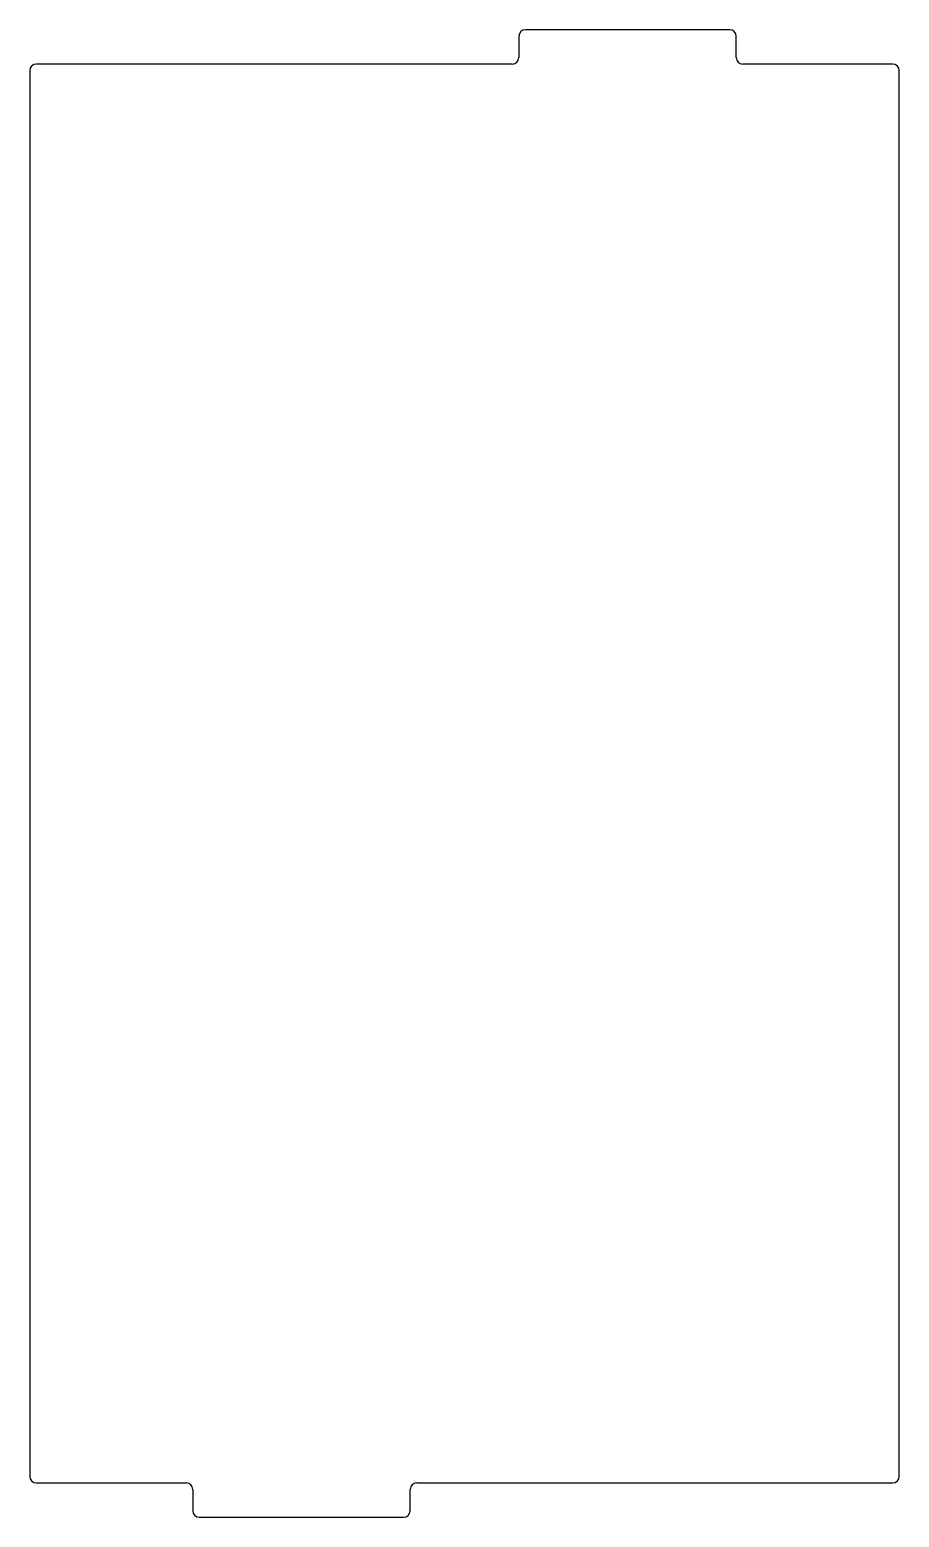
# Model space of a CAD drawing. Header units: inches. Extents: x 0 to 2, y 0 to 3.42.
import ezdxf

# ---------------------------------------------------------------- set-up
doc = ezdxf.new("R2010")
doc.units = ezdxf.units.IN
doc.header["$MEASUREMENT"] = 0

msp = doc.modelspace()

# ---------------------------------------------------------------- linework, layer by layer
for p, q in [((1.61, 3.422), (1.14, 3.422)), ((1.125, 3.407), (1.125, 3.358)), ((1.625, 3.358), (1.625, 3.407)), ((0, 3.328), (0, 0.094)), ((1.11, 3.343), (0.015, 3.343)), ((1.985, 3.343), (1.64, 3.343)), ((2, 0.094), (2, 3.328)), ((0.015, 0.079), (0.36, 0.079)), ((0.89, 0.079), (1.985, 0.079)), ((0.375, 0.064), (0.375, 0.015)), ((0.875, 0.015), (0.875, 0.064)), ((0.39, 0), (0.86, 0))]:
    msp.add_line(p, q)
for centre, start, end in [((1.14, 3.407), 90, 180), ((1.61, 3.407), 0, 90), ((1.11, 3.358), 270, 0), ((1.64, 3.358), 180, 270), ((0.015, 3.328), 90, 180), ((1.985, 3.328), 0, 90), ((0.015, 0.094), 180, 270), ((0.36, 0.064), 0, 90), ((0.89, 0.064), 90, 180), ((1.985, 0.094), 270, 0), ((0.39, 0.015), 180, 270), ((0.86, 0.015), 270, 360)]:
    msp.add_arc(centre, 0.015, start, end)

doc.saveas('drawing.dxf')
